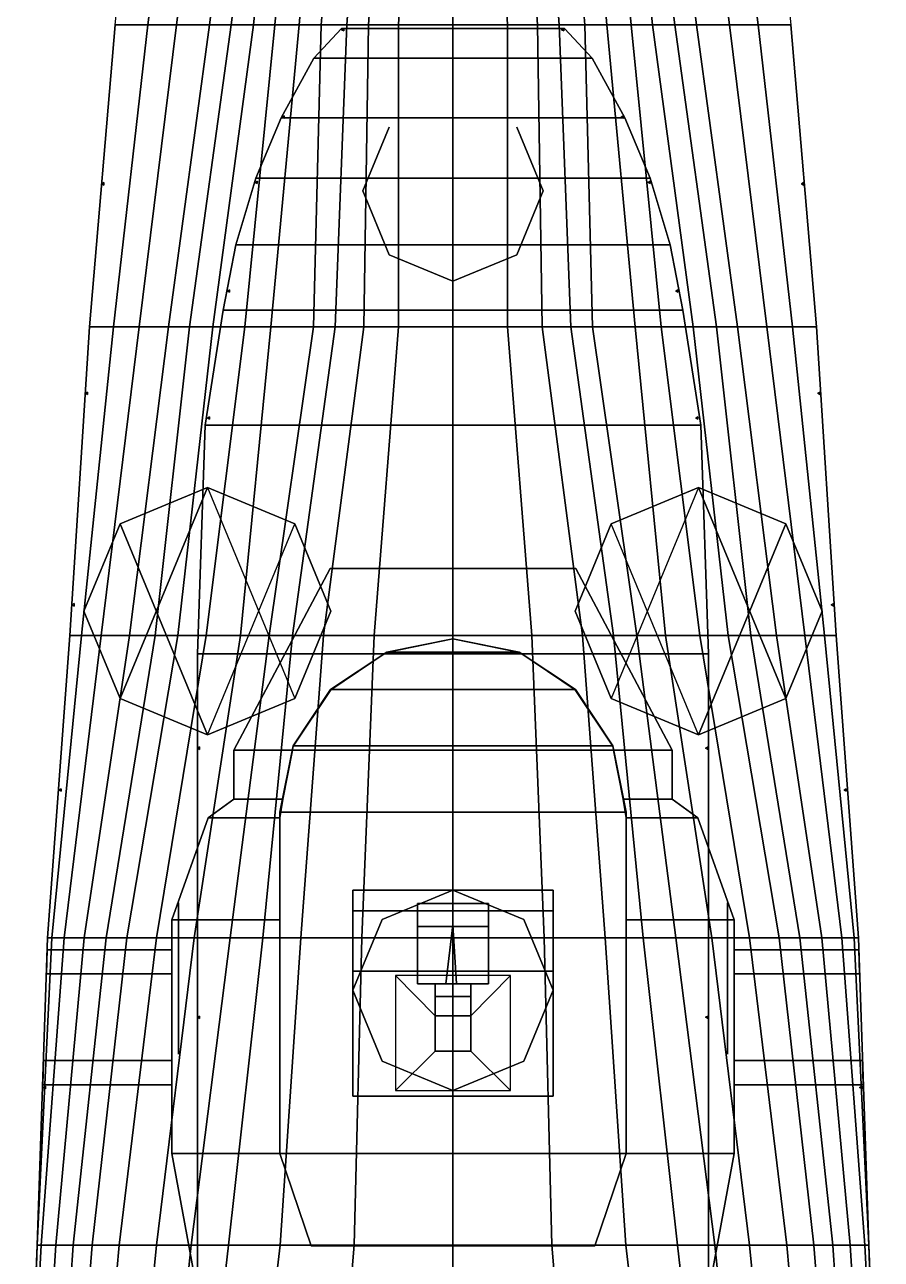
# Model space of a CAD drawing. Extents: x -6 to 6, y -57 to 57.
# Drawn here: x -6.04 to 6.04, y 16.79 to 34.18 of the extents above; entities that cross this region are included whole.
import ezdxf

# ---------------------------------------------------------------- set-up
doc = ezdxf.new("R2010")
doc.units = 0
doc.layers.get('0').update_dxf_attribs({"linetype": 'CONTINUOUS'})

msp = doc.modelspace()

# ---------------------------------------------------------------- linework, layer by layer
for points in [[(-4.317, 38.469, 5.291), (-3.747, 38.469, 4.002), (-4.301, 34.182, 4.002), (-4.762, 34.182, 5.058)], [(-3.747, 38.469, 4.002), (-3.339, 38.469, 2.879), (-3.898, 34.182, 2.879), (-4.301, 34.182, 4.002)], [(-3.339, 38.469, 2.879), (-2.888, 38.469, 1.285), (-3.432, 34.182, 1.285), (-3.898, 34.182, 2.879)], [(-2.888, 38.469, 1.285), (-2.578, 38.469, -0.066), (-3.126, 34.182, -0.066), (-3.432, 34.182, 1.285)], [(-2.578, 38.469, -0.066), (-2.355, 38.469, -0.987), (-2.811, 34.182, -0.987), (-3.126, 34.182, -0.066)], [(-2.355, 38.469, -0.987), (-2.081, 38.469, -1.826), (-2.51, 34.182, -1.826), (-2.811, 34.182, -0.987)], [(-2.081, 38.469, -1.826), (-1.791, 38.469, -2.421), (-2.169, 34.182, -2.421), (-2.51, 34.182, -1.826)], [(-1.791, 38.469, -2.421), (-1.501, 38.469, -2.902), (-1.858, 34.182, -2.902), (-2.169, 34.182, -2.421)], [(-1.501, 38.469, -2.902), (-1.185, 38.469, -3.275), (-1.496, 34.182, -3.275), (-1.858, 34.182, -2.902)], [(-1.185, 38.469, -3.275), (-0.911, 38.469, -3.534), (-1.19, 34.182, -3.534), (-1.496, 34.182, -3.275)], [(-0.911, 38.469, -3.534), (-0.543, 38.469, -3.798), (-0.766, 34.182, -3.798), (-1.19, 34.182, -3.534)], [(0, 34.182, -3.974), (-0.766, 34.182, -3.798), (-0.543, 38.469, -3.798), (0, 38.469, -3.974)], [(0, 38.469, -3.974), (0.543, 38.469, -3.798), (0.766, 34.182, -3.798), (0, 34.182, -3.974)], [(1.19, 34.182, -3.534), (0.766, 34.182, -3.798), (0.543, 38.469, -3.798), (0.911, 38.469, -3.534)], [(1.496, 34.182, -3.275), (1.19, 34.182, -3.534), (0.911, 38.469, -3.534), (1.185, 38.469, -3.275)], [(1.858, 34.182, -2.902), (1.496, 34.182, -3.275), (1.185, 38.469, -3.275), (1.501, 38.469, -2.902)], [(2.169, 34.182, -2.421), (1.858, 34.182, -2.902), (1.501, 38.469, -2.902), (1.791, 38.469, -2.421)], [(2.51, 34.182, -1.826), (2.169, 34.182, -2.421), (1.791, 38.469, -2.421), (2.081, 38.469, -1.826)], [(2.811, 34.182, -0.987), (2.51, 34.182, -1.826), (2.081, 38.469, -1.826), (2.355, 38.469, -0.987)], [(3.126, 34.182, -0.066), (2.811, 34.182, -0.987), (2.355, 38.469, -0.987), (2.578, 38.469, -0.066)], [(3.432, 34.182, 1.285), (3.126, 34.182, -0.066), (2.578, 38.469, -0.066), (2.888, 38.469, 1.285)], [(3.898, 34.182, 2.879), (3.432, 34.182, 1.285), (2.888, 38.469, 1.285), (3.339, 38.469, 2.879)], [(4.301, 34.182, 4.002), (3.898, 34.182, 2.879), (3.339, 38.469, 2.879), (3.747, 38.469, 4.002)], [(4.762, 34.182, 5.058), (4.301, 34.182, 4.002), (3.747, 38.469, 4.002), (4.317, 38.469, 5.291)], [(-4.762, 34.182, 5.058), (-4.301, 34.182, 4.002), (-4.783, 29.924, 4.002), (-5.124, 29.924, 4.846)], [(4.762, 34.182, 5.058), (-4.762, 34.182, 5.058), (-5.124, 29.924, 4.846), (5.124, 29.924, 4.846)], [(-4.301, 34.182, 4.002), (-3.898, 34.182, 2.879), (-4.42, 29.924, 2.879), (-4.783, 29.924, 4.002)], [(-3.898, 34.182, 2.879), (-3.432, 34.182, 1.285), (-4.011, 29.924, 1.285), (-4.42, 29.924, 2.879)], [(-3.432, 34.182, 1.285), (-3.126, 34.182, -0.066), (-3.711, 29.924, -0.066), (-4.011, 29.924, 1.285)], [(-3.126, 34.182, -0.066), (-2.811, 34.182, -0.987), (-3.385, 29.924, -0.987), (-3.711, 29.924, -0.066)], [(-2.811, 34.182, -0.987), (-2.51, 34.182, -1.826), (-2.935, 29.924, -1.826), (-3.385, 29.924, -0.987)], [(-2.51, 34.182, -1.826), (-2.169, 34.182, -2.421), (-2.567, 29.924, -2.421), (-2.935, 29.924, -1.826)], [(-2.169, 34.182, -2.421), (-1.858, 34.182, -2.902), (-1.967, 29.924, -3.027), (-2.567, 29.924, -2.421)], [(-1.858, 34.182, -2.902), (-1.496, 34.182, -3.275), (-1.661, 29.924, -3.275), (-1.967, 29.924, -3.027)], [(-1.57, 34.13, 7.11), (-1.57, 34.13, 5.05), (-1.96, 33.71, 5.03), (-1.96, 33.71, 7.11)], [(1.96, 33.71, 7.11), (1.57, 34.13, 7.11), (-1.57, 34.13, 7.11), (-1.96, 33.71, 7.11)], [(-1.496, 34.182, -3.275), (-1.19, 34.182, -3.534), (-1.258, 29.924, -3.534), (-1.661, 29.924, -3.275)], [(1.57, 34.13, 7.11), (1.57, 34.13, 5.05), (-1.57, 34.13, 5.05), (-1.57, 34.13, 7.11)], [(-1.54, 34.127, 7.11), (-1.57, 34.11, 7.11), (-1.57, 34.11, 8.11), (-1.54, 34.127, 8.11)], [(-1.57, 34.11, 7.11), (-1.54, 34.093, 7.11), (-1.54, 34.093, 8.11), (-1.57, 34.11, 8.11)], [(-1.54, 34.093, 7.11), (-1.54, 34.127, 7.11), (-1.54, 34.127, 8.11), (-1.54, 34.093, 8.11)], [(-1.19, 34.182, -3.534), (-0.766, 34.182, -3.798), (-0.766, 29.924, -3.798), (-1.258, 29.924, -3.534)], [(0, 29.924, -3.974), (-0.766, 29.924, -3.798), (-0.766, 34.182, -3.798), (0, 34.182, -3.974)], [(0, 34.182, -3.974), (0.766, 34.182, -3.798), (0.766, 29.924, -3.798), (0, 29.924, -3.974)], [(1.258, 29.924, -3.534), (0.766, 29.924, -3.798), (0.766, 34.182, -3.798), (1.19, 34.182, -3.534)], [(1.661, 29.924, -3.275), (1.258, 29.924, -3.534), (1.19, 34.182, -3.534), (1.496, 34.182, -3.275)], [(1.967, 29.924, -3.027), (1.661, 29.924, -3.275), (1.496, 34.182, -3.275), (1.858, 34.182, -2.902)], [(1.56, 34.127, 7.11), (1.53, 34.11, 7.11), (1.53, 34.11, 8.11), (1.56, 34.127, 8.11)], [(1.53, 34.11, 7.11), (1.56, 34.093, 7.11), (1.56, 34.093, 8.11), (1.53, 34.11, 8.11)], [(1.56, 34.093, 7.11), (1.56, 34.127, 7.11), (1.56, 34.127, 8.11), (1.56, 34.093, 8.11)], [(1.96, 33.71, 5.03), (1.57, 34.13, 5.05), (1.57, 34.13, 7.11), (1.96, 33.71, 7.11)], [(2.567, 29.924, -2.421), (1.967, 29.924, -3.027), (1.858, 34.182, -2.902), (2.169, 34.182, -2.421)], [(2.935, 29.924, -1.826), (2.567, 29.924, -2.421), (2.169, 34.182, -2.421), (2.51, 34.182, -1.826)], [(3.385, 29.924, -0.987), (2.935, 29.924, -1.826), (2.51, 34.182, -1.826), (2.811, 34.182, -0.987)], [(3.711, 29.924, -0.066), (3.385, 29.924, -0.987), (2.811, 34.182, -0.987), (3.126, 34.182, -0.066)], [(4.011, 29.924, 1.285), (3.711, 29.924, -0.066), (3.126, 34.182, -0.066), (3.432, 34.182, 1.285)], [(4.42, 29.924, 2.879), (4.011, 29.924, 1.285), (3.432, 34.182, 1.285), (3.898, 34.182, 2.879)], [(4.783, 29.924, 4.002), (4.42, 29.924, 2.879), (3.898, 34.182, 2.879), (4.301, 34.182, 4.002)], [(5.124, 29.924, 4.846), (4.783, 29.924, 4.002), (4.301, 34.182, 4.002), (4.762, 34.182, 5.058)], [(2.42, 32.87, 7.11), (1.96, 33.71, 7.11), (-1.96, 33.71, 7.11), (-2.42, 32.87, 7.11)], [(-1.96, 33.71, 7.11), (-1.96, 33.71, 5.03), (-2.42, 32.87, 4.99), (-2.42, 32.87, 7.11)], [(2.42, 32.87, 4.99), (1.96, 33.71, 5.03), (1.96, 33.71, 7.11), (2.42, 32.87, 7.11)], [(-2.38, 32.897, 7.11), (-2.41, 32.88, 7.11), (-2.41, 32.88, 8.11), (-2.38, 32.897, 8.11)], [(-2.41, 32.88, 7.11), (-2.38, 32.863, 7.11), (-2.38, 32.863, 8.11), (-2.41, 32.88, 8.11)], [(-2.38, 32.863, 7.11), (-2.38, 32.897, 7.11), (-2.38, 32.897, 8.11), (-2.38, 32.863, 8.11)], [(2.4, 32.897, 7.11), (2.37, 32.88, 7.11), (2.37, 32.88, 8.11), (2.4, 32.897, 8.11)], [(2.37, 32.88, 7.11), (2.4, 32.863, 7.11), (2.4, 32.863, 8.11), (2.37, 32.88, 8.11)], [(2.4, 32.863, 7.11), (2.4, 32.897, 7.11), (2.4, 32.897, 8.11), (2.4, 32.863, 8.11)], [(2.78, 32.02, 7.11), (2.42, 32.87, 7.11), (-2.42, 32.87, 7.11), (-2.78, 32.02, 7.11)], [(-2.42, 32.87, 7.11), (-2.42, 32.87, 4.99), (-2.78, 32.02, 4.95), (-2.78, 32.02, 7.11)], [(-0.898, 32.738, 7.11), (-1.27, 31.84, 7.08), (-1.27, 31.84, 7.11), (-0.898, 32.738, 7.11)], [(1.27, 31.84, 7.08), (0.898, 32.738, 7.11), (0.898, 32.738, 7.11), (1.27, 31.84, 7.11)], [(2.78, 32.02, 4.95), (2.42, 32.87, 4.99), (2.42, 32.87, 7.11), (2.78, 32.02, 7.11)], [(3.06, 31.08, 7.04), (2.78, 32.02, 7.11), (-2.78, 32.02, 7.11), (-3.06, 31.08, 7.04)], [(-2.78, 32.02, 7.11), (-2.78, 32.02, 4.95), (-3.06, 31.08, 4.9), (-3.06, 31.08, 7.04)], [(3.06, 31.08, 4.9), (2.78, 32.02, 4.95), (2.78, 32.02, 7.11), (3.06, 31.08, 7.04)], [(-4.92, 31.957, 4.94), (-4.95, 31.94, 4.94), (-4.95, 31.94, 5.94), (-4.92, 31.957, 5.94)], [(-4.95, 31.94, 4.94), (-4.92, 31.923, 4.94), (-4.92, 31.923, 5.94), (-4.95, 31.94, 5.94)], [(-4.92, 31.923, 4.94), (-4.92, 31.957, 4.94), (-4.92, 31.957, 5.94), (-4.92, 31.923, 5.94)], [(-2.76, 31.977, 7.1), (-2.79, 31.96, 7.1), (-2.79, 31.96, 8.1), (-2.76, 31.977, 8.1)], [(-2.79, 31.96, 7.1), (-2.76, 31.943, 7.1), (-2.76, 31.943, 8.1), (-2.79, 31.96, 8.1)], [(-2.76, 31.943, 7.1), (-2.76, 31.977, 7.1), (-2.76, 31.977, 8.1), (-2.76, 31.943, 8.1)], [(-1.27, 31.84, 7.08), (-0.898, 30.942, 7.03), (-0.898, 30.942, 7.11), (-1.27, 31.84, 7.11)], [(0.898, 30.942, 7.03), (1.27, 31.84, 7.08), (1.27, 31.84, 7.11), (0.898, 30.942, 7.11)], [(2.78, 31.977, 7.1), (2.75, 31.96, 7.1), (2.75, 31.96, 8.1), (2.78, 31.977, 8.1)], [(2.75, 31.96, 7.1), (2.78, 31.943, 7.1), (2.78, 31.943, 8.1), (2.75, 31.96, 8.1)], [(2.78, 31.943, 7.1), (2.78, 31.977, 7.1), (2.78, 31.977, 8.1), (2.78, 31.943, 8.1)], [(4.94, 31.957, 4.94), (4.91, 31.94, 4.94), (4.91, 31.94, 5.94), (4.94, 31.957, 5.94)], [(4.91, 31.94, 4.94), (4.94, 31.923, 4.94), (4.94, 31.923, 5.94), (4.91, 31.94, 5.94)], [(4.94, 31.923, 4.94), (4.94, 31.957, 4.94), (4.94, 31.957, 5.94), (4.94, 31.923, 5.94)], [(3.24, 30.16, 7), (3.06, 31.08, 7.04), (-3.06, 31.08, 7.04), (-3.24, 30.16, 7)], [(-3.06, 31.08, 7.04), (-3.06, 31.08, 4.9), (-3.24, 30.16, 4.85), (-3.24, 30.16, 7)], [(3.24, 30.16, 4.85), (3.06, 31.08, 4.9), (3.06, 31.08, 7.04), (3.24, 30.16, 7)], [(-0.898, 30.942, 7.03), (0, 30.57, 7.01), (0, 30.57, 7.11), (-0.898, 30.942, 7.11)], [(0, 30.57, 7.01), (0.898, 30.942, 7.03), (0.898, 30.942, 7.11), (0, 30.57, 7.11)], [(-3.15, 30.447, 7.01), (-3.18, 30.43, 7.01), (-3.18, 30.43, 8.01), (-3.15, 30.447, 8.01)], [(-3.15, 30.413, 7.01), (-3.15, 30.447, 7.01), (-3.15, 30.447, 8.01), (-3.15, 30.413, 8.01)], [(3.17, 30.447, 7.01), (3.14, 30.43, 7.01), (3.14, 30.43, 8.01), (3.17, 30.447, 8.01)], [(3.17, 30.413, 7.01), (3.17, 30.447, 7.01), (3.17, 30.447, 8.01), (3.17, 30.413, 8.01)], [(-3.18, 30.43, 7.01), (-3.15, 30.413, 7.01), (-3.15, 30.413, 8.01), (-3.18, 30.43, 8.01)], [(3.14, 30.43, 7.01), (3.17, 30.413, 7.01), (3.17, 30.413, 8.01), (3.14, 30.43, 8.01)], [(3.49, 28.54, 6.92), (3.24, 30.16, 7), (-3.24, 30.16, 7), (-3.49, 28.54, 6.92)], [(-3.24, 30.16, 7), (-3.24, 30.16, 4.85), (-3.49, 28.54, 4.78), (-3.49, 28.54, 6.92)], [(3.49, 28.54, 4.78), (3.24, 30.16, 4.85), (3.24, 30.16, 7), (3.49, 28.54, 6.92)], [(-5.124, 29.924, 4.846), (-4.783, 29.924, 4.002), (-5.233, 25.577, 3.469), (-5.399, 25.577, 4.649)], [(5.124, 29.924, 4.846), (-5.124, 29.924, 4.846), (-5.399, 25.577, 4.649), (5.399, 25.577, 4.649)], [(-4.783, 29.924, 4.002), (-4.42, 29.924, 2.879), (-4.959, 25.577, 1.963), (-5.233, 25.577, 3.469)], [(-4.42, 29.924, 2.879), (-4.011, 29.924, 1.285), (-4.56, 25.577, 0.4), (-4.959, 25.577, 1.963)], [(-4.011, 29.924, 1.285), (-3.711, 29.924, -0.066), (-4.198, 25.577, -0.708), (-4.56, 25.577, 0.4)], [(-3.711, 29.924, -0.066), (-3.385, 29.924, -0.987), (-3.877, 25.577, -1.432), (-4.198, 25.577, -0.708)], [(-3.385, 29.924, -0.987), (-2.935, 29.924, -1.826), (-3.478, 25.577, -2.111), (-3.877, 25.577, -1.432)], [(-2.935, 29.924, -1.826), (-2.567, 29.924, -2.421), (-2.992, 25.577, -2.67), (-3.478, 25.577, -2.111)], [(-2.567, 29.924, -2.421), (-1.967, 29.924, -3.027), (-2.588, 25.577, -3.027), (-2.992, 25.577, -2.67)], [(-1.967, 29.924, -3.027), (-1.661, 29.924, -3.275), (-2.262, 25.577, -3.275), (-2.588, 25.577, -3.027)], [(-1.661, 29.924, -3.275), (-1.258, 29.924, -3.534), (-1.827, 25.577, -3.534), (-2.262, 25.577, -3.275)], [(-1.258, 29.924, -3.534), (-0.766, 29.924, -3.798), (-1.113, 25.577, -3.798), (-1.827, 25.577, -3.534)], [(0, 25.577, -3.974), (-1.113, 25.577, -3.798), (-0.766, 29.924, -3.798), (0, 29.924, -3.974)], [(0, 29.924, -3.974), (0.766, 29.924, -3.798), (1.113, 25.577, -3.798), (0, 25.577, -3.974)], [(1.827, 25.577, -3.534), (1.113, 25.577, -3.798), (0.766, 29.924, -3.798), (1.258, 29.924, -3.534)], [(2.262, 25.577, -3.275), (1.827, 25.577, -3.534), (1.258, 29.924, -3.534), (1.661, 29.924, -3.275)], [(2.588, 25.577, -3.027), (2.262, 25.577, -3.275), (1.661, 29.924, -3.275), (1.967, 29.924, -3.027)], [(2.992, 25.577, -2.67), (2.588, 25.577, -3.027), (1.967, 29.924, -3.027), (2.567, 29.924, -2.421)], [(3.478, 25.577, -2.111), (2.992, 25.577, -2.67), (2.567, 29.924, -2.421), (2.935, 29.924, -1.826)], [(3.877, 25.577, -1.432), (3.478, 25.577, -2.111), (2.935, 29.924, -1.826), (3.385, 29.924, -0.987)], [(4.198, 25.577, -0.708), (3.877, 25.577, -1.432), (3.385, 29.924, -0.987), (3.711, 29.924, -0.066)], [(4.56, 25.577, 0.4), (4.198, 25.577, -0.708), (3.711, 29.924, -0.066), (4.011, 29.924, 1.285)], [(4.959, 25.577, 1.963), (4.56, 25.577, 0.4), (4.011, 29.924, 1.285), (4.42, 29.924, 2.879)], [(5.233, 25.577, 3.469), (4.959, 25.577, 1.963), (4.42, 29.924, 2.879), (4.783, 29.924, 4.002)], [(5.399, 25.577, 4.649), (5.233, 25.577, 3.469), (4.783, 29.924, 4.002), (5.124, 29.924, 4.846)], [(-5.15, 29.007, 4.8), (-5.18, 28.99, 4.8), (-5.18, 28.99, 5.8), (-5.15, 29.007, 5.8)], [(-5.18, 28.99, 4.8), (-5.15, 28.973, 4.8), (-5.15, 28.973, 5.8), (-5.18, 28.99, 5.8)], [(-5.15, 28.973, 4.8), (-5.15, 29.007, 4.8), (-5.15, 29.007, 5.8), (-5.15, 28.973, 5.8)], [(5.17, 29.007, 4.8), (5.14, 28.99, 4.8), (5.14, 28.99, 5.8), (5.17, 29.007, 5.8)], [(5.14, 28.99, 4.8), (5.17, 28.973, 4.8), (5.17, 28.973, 5.8), (5.14, 28.99, 5.8)], [(5.17, 28.973, 4.8), (5.17, 29.007, 4.8), (5.17, 29.007, 5.8), (5.17, 28.973, 5.8)], [(3.6, 25.32, 6.73), (3.49, 28.54, 6.92), (-3.49, 28.54, 6.92), (-3.6, 25.32, 6.73)], [(-3.49, 28.54, 6.92), (-3.49, 28.54, 4.78), (-3.6, 25.32, 4.63), (-3.6, 25.32, 6.73)], [(-3.43, 28.657, 6.92), (-3.46, 28.64, 6.92), (-3.46, 28.64, 7.92), (-3.43, 28.657, 7.92)], [(-3.46, 28.64, 6.92), (-3.43, 28.623, 6.92), (-3.43, 28.623, 7.92), (-3.46, 28.64, 7.92)], [(-3.43, 28.623, 6.92), (-3.43, 28.657, 6.92), (-3.43, 28.657, 7.92), (-3.43, 28.623, 7.92)], [(3.45, 28.657, 6.92), (3.42, 28.64, 6.92), (3.42, 28.64, 7.92), (3.45, 28.657, 7.92)], [(3.42, 28.64, 6.92), (3.45, 28.623, 6.92), (3.45, 28.623, 7.92), (3.42, 28.64, 7.92)], [(3.45, 28.623, 6.92), (3.45, 28.657, 6.92), (3.45, 28.657, 7.92), (3.45, 28.623, 7.92)], [(3.6, 25.32, 4.63), (3.49, 28.54, 4.78), (3.49, 28.54, 6.92), (3.6, 25.32, 6.73)], [(-4.69, 24.69, 6.71), (-3.46, 27.66, 6.86), (-4.69, 27.15, 6.84), (-5.2, 25.92, 6.77)], [(-3.46, 27.66, 6.86), (-4.69, 27.15, 6.84), (-4.69, 27.15, 7.78), (-3.46, 27.66, 7.78)], [(-4.69, 27.15, 6.84), (-3.46, 27.66, 6.86), (-3.46, 27.66, 7.78), (-4.69, 27.15, 7.78)], [(-3.46, 24.18, 6.7), (-4.69, 27.15, 6.84), (-3.46, 27.66, 6.86), (-2.23, 24.69, 6.71)], [(-3.46, 24.18, 6.7), (-2.23, 27.15, 6.84), (-3.46, 27.66, 6.86), (-4.69, 24.69, 6.71)], [(-2.23, 27.15, 6.84), (-3.46, 27.66, 6.86), (-3.46, 27.66, 7.78), (-2.23, 27.15, 7.78)], [(-3.46, 27.66, 6.86), (-2.23, 27.15, 6.84), (-2.23, 27.15, 7.78), (-3.46, 27.66, 7.78)], [(3.46, 27.66, 6.86), (2.23, 27.15, 6.84), (2.23, 27.15, 7.78), (3.46, 27.66, 7.78)], [(3.46, 24.18, 6.7), (2.23, 27.15, 6.84), (3.46, 27.66, 6.86), (4.69, 24.69, 6.71)], [(2.23, 27.15, 6.84), (3.46, 27.66, 6.86), (3.46, 27.66, 7.78), (2.23, 27.15, 7.78)], [(3.46, 24.18, 6.7), (4.69, 27.15, 6.84), (3.46, 27.66, 6.86), (2.23, 24.69, 6.71)], [(4.69, 27.15, 6.84), (3.46, 27.66, 6.86), (3.46, 27.66, 7.78), (4.69, 27.15, 7.78)], [(4.69, 24.69, 6.71), (3.46, 27.66, 6.86), (4.69, 27.15, 6.84), (5.2, 25.92, 6.77)], [(3.46, 27.66, 6.86), (4.69, 27.15, 6.84), (4.69, 27.15, 7.78), (3.46, 27.66, 7.78)], [(-4.69, 27.15, 6.84), (-5.2, 25.92, 6.77), (-5.2, 25.92, 7.78), (-4.69, 27.15, 7.78)], [(-5.2, 25.92, 6.77), (-4.69, 27.15, 6.84), (-4.69, 27.15, 7.78), (-5.2, 25.92, 7.78)], [(-4.69, 24.69, 6.71), (-5.2, 25.92, 6.77), (-4.69, 27.15, 6.84), (-3.46, 24.18, 6.7)], [(-1.72, 25.92, 6.77), (-2.23, 27.15, 6.84), (-2.23, 27.15, 7.78), (-1.72, 25.92, 7.78)], [(-2.23, 27.15, 6.84), (-1.72, 25.92, 6.77), (-1.72, 25.92, 7.78), (-2.23, 27.15, 7.78)], [(2.23, 27.15, 6.84), (1.72, 25.92, 6.77), (1.72, 25.92, 7.78), (2.23, 27.15, 7.78)], [(1.72, 25.92, 6.77), (2.23, 27.15, 6.84), (2.23, 27.15, 7.78), (1.72, 25.92, 7.78)], [(4.69, 24.69, 6.71), (5.2, 25.92, 6.77), (4.69, 27.15, 6.84), (3.46, 24.18, 6.7)], [(5.2, 25.92, 6.77), (4.69, 27.15, 6.84), (4.69, 27.15, 7.78), (5.2, 25.92, 7.78)], [(4.69, 27.15, 6.84), (5.2, 25.92, 6.77), (5.2, 25.92, 7.78), (4.69, 27.15, 7.78)], [(-5.34, 26.027, 4.66), (-5.37, 26.01, 4.66), (-5.37, 26.01, 5.66), (-5.34, 26.027, 5.66)], [(-5.37, 26.01, 4.66), (-5.34, 25.993, 4.66), (-5.34, 25.993, 5.66), (-5.37, 26.01, 5.66)], [(-5.34, 25.993, 4.66), (-5.34, 26.027, 4.66), (-5.34, 26.027, 5.66), (-5.34, 25.993, 5.66)], [(-5.2, 25.92, 6.77), (-4.69, 24.69, 6.71), (-4.69, 24.69, 7.78), (-5.2, 25.92, 7.78)], [(-4.69, 24.69, 6.71), (-5.2, 25.92, 6.77), (-5.2, 25.92, 7.78), (-4.69, 24.69, 7.78)], [(-2.23, 24.69, 6.71), (-1.72, 25.92, 6.77), (-1.72, 25.92, 7.78), (-2.23, 24.69, 7.78)], [(-1.72, 25.92, 6.77), (-2.23, 24.69, 6.71), (-2.23, 24.69, 7.78), (-1.72, 25.92, 7.78)], [(1.72, 25.92, 6.77), (2.23, 24.69, 6.71), (2.23, 24.69, 7.78), (1.72, 25.92, 7.78)], [(2.23, 24.69, 6.71), (1.72, 25.92, 6.77), (1.72, 25.92, 7.78), (2.23, 24.69, 7.78)], [(4.69, 24.69, 6.71), (5.2, 25.92, 6.77), (5.2, 25.92, 7.78), (4.69, 24.69, 7.78)], [(5.2, 25.92, 6.77), (4.69, 24.69, 6.71), (4.69, 24.69, 7.78), (5.2, 25.92, 7.78)], [(5.36, 26.027, 4.66), (5.33, 26.01, 4.66), (5.33, 26.01, 5.66), (5.36, 26.027, 5.66)], [(5.33, 26.01, 4.66), (5.36, 25.993, 4.66), (5.36, 25.993, 5.66), (5.33, 26.01, 5.66)], [(5.36, 25.993, 4.66), (5.36, 26.027, 4.66), (5.36, 26.027, 5.66), (5.36, 25.993, 5.66)], [(-5.399, 25.577, 4.649), (-5.233, 25.577, 3.469), (-5.652, 21.319, 3.469), (-5.714, 21.319, 4.365)], [(5.399, 25.577, 4.649), (-5.399, 25.577, 4.649), (-5.714, 21.319, 4.365), (5.714, 21.319, 4.365)], [(-5.233, 25.577, 3.469), (-4.959, 25.577, 1.963), (-5.481, 21.319, 1.963), (-5.652, 21.319, 3.469)], [(-4.959, 25.577, 1.963), (-4.56, 25.577, 0.4), (-5.197, 21.319, 0.4), (-5.481, 21.319, 1.963)], [(-4.56, 25.577, 0.4), (-4.198, 25.577, -0.708), (-4.886, 21.319, -0.708), (-5.197, 21.319, 0.4)], [(-4.198, 25.577, -0.708), (-3.877, 25.577, -1.432), (-4.596, 21.319, -1.432), (-4.886, 21.319, -0.708)], [(-3.877, 25.577, -1.432), (-3.478, 25.577, -2.111), (-4.177, 21.319, -2.111), (-4.596, 21.319, -1.432)], [(-3.478, 25.577, -2.111), (-2.992, 25.577, -2.67), (-3.649, 21.319, -2.67), (-4.177, 21.319, -2.111)], [(-2.992, 25.577, -2.67), (-2.588, 25.577, -3.027), (-3.142, 21.319, -3.027), (-3.649, 21.319, -2.67)], [(-2.588, 25.577, -3.027), (-2.262, 25.577, -3.275), (-2.681, 21.319, -3.275), (-3.142, 21.319, -3.027)], [(-2.262, 25.577, -3.275), (-1.827, 25.577, -3.534), (-2.143, 21.319, -3.534), (-2.681, 21.319, -3.275)], [(-1.827, 25.577, -3.534), (-1.113, 25.577, -3.798), (-1.284, 21.319, -3.798), (-2.143, 21.319, -3.534)], [(0, 21.319, -3.974), (-1.284, 21.319, -3.798), (-1.113, 25.577, -3.798), (0, 25.577, -3.974)], [(0, 25.577, -3.974), (1.113, 25.577, -3.798), (1.284, 21.319, -3.798), (0, 21.319, -3.974)], [(2.143, 21.319, -3.534), (1.284, 21.319, -3.798), (1.113, 25.577, -3.798), (1.827, 25.577, -3.534)], [(2.681, 21.319, -3.275), (2.143, 21.319, -3.534), (1.827, 25.577, -3.534), (2.262, 25.577, -3.275)], [(3.142, 21.319, -3.027), (2.681, 21.319, -3.275), (2.262, 25.577, -3.275), (2.588, 25.577, -3.027)], [(3.649, 21.319, -2.67), (3.142, 21.319, -3.027), (2.588, 25.577, -3.027), (2.992, 25.577, -2.67)], [(4.177, 21.319, -2.111), (3.649, 21.319, -2.67), (2.992, 25.577, -2.67), (3.478, 25.577, -2.111)], [(4.596, 21.319, -1.432), (4.177, 21.319, -2.111), (3.478, 25.577, -2.111), (3.877, 25.577, -1.432)], [(4.886, 21.319, -0.708), (4.596, 21.319, -1.432), (3.877, 25.577, -1.432), (4.198, 25.577, -0.708)], [(5.197, 21.319, 0.4), (4.886, 21.319, -0.708), (4.198, 25.577, -0.708), (4.56, 25.577, 0.4)], [(5.481, 21.319, 1.963), (5.197, 21.319, 0.4), (4.56, 25.577, 0.4), (4.959, 25.577, 1.963)], [(5.652, 21.319, 3.469), (5.481, 21.319, 1.963), (4.959, 25.577, 1.963), (5.233, 25.577, 3.469)], [(5.714, 21.319, 4.365), (5.652, 21.319, 3.469), (5.233, 25.577, 3.469), (5.399, 25.577, 4.649)], [(0, 25.53, 6.74), (-0.934, 25.344, 6.72), (-0.934, 25.344, 11.63), (0, 25.53, 11.63)], [(0.934, 25.344, 11.63), (0, 25.53, 11.63), (0, 25.53, 11.63), (-0.934, 25.344, 11.63)], [(0.934, 25.344, 6.72), (0, 25.53, 6.74), (0, 25.53, 11.63), (0.934, 25.344, 11.63)], [(3.6, 16.04, 6.49), (3.6, 25.32, 6.73), (-3.6, 25.32, 6.73), (-3.6, 16.04, 6.49)], [(-3.6, 25.32, 6.73), (-3.6, 25.32, 4.47), (-3.6, 16.04, 4.19), (-3.6, 16.04, 6.49)], [(-0.934, 25.344, 6.72), (-1.725, 24.815, 6.71), (-1.725, 24.815, 11.63), (-0.934, 25.344, 11.63)], [(1.725, 24.815, 11.63), (0.934, 25.344, 11.63), (-0.934, 25.344, 11.63), (-1.725, 24.815, 11.63)], [(1.725, 24.815, 6.71), (0.934, 25.344, 6.72), (0.934, 25.344, 11.63), (1.725, 24.815, 11.63)], [(3.6, 16.04, 4.19), (3.6, 25.32, 4.47), (3.6, 25.32, 6.73), (3.6, 16.04, 6.49)], [(-1.725, 24.815, 6.71), (-2.254, 24.024, 6.69), (-2.254, 24.024, 11.63), (-1.725, 24.815, 11.63)], [(2.254, 24.024, 11.63), (1.725, 24.815, 11.63), (-1.725, 24.815, 11.63), (-2.254, 24.024, 11.63)], [(2.254, 24.024, 6.69), (1.725, 24.815, 6.71), (1.725, 24.815, 11.63), (2.254, 24.024, 11.63)], [(-4.69, 24.69, 6.71), (-3.46, 24.18, 6.7), (-3.46, 24.18, 7.78), (-4.69, 24.69, 7.78)], [(-3.46, 24.18, 6.7), (-4.69, 24.69, 6.71), (-4.69, 24.69, 7.78), (-3.46, 24.18, 7.78)], [(-3.46, 24.18, 6.7), (-2.23, 24.69, 6.71), (-2.23, 24.69, 7.78), (-3.46, 24.18, 7.78)], [(-2.23, 24.69, 6.71), (-3.46, 24.18, 6.7), (-3.46, 24.18, 7.78), (-2.23, 24.69, 7.78)], [(2.23, 24.69, 6.71), (3.46, 24.18, 6.7), (3.46, 24.18, 7.78), (2.23, 24.69, 7.78)], [(3.46, 24.18, 6.7), (2.23, 24.69, 6.71), (2.23, 24.69, 7.78), (3.46, 24.18, 7.78)], [(3.46, 24.18, 6.7), (4.69, 24.69, 6.71), (4.69, 24.69, 7.78), (3.46, 24.18, 7.78)], [(4.69, 24.69, 6.71), (3.46, 24.18, 6.7), (3.46, 24.18, 7.78), (4.69, 24.69, 7.78)], [(-3.57, 24.007, 6.69), (-3.6, 23.99, 6.69), (-3.6, 23.99, 7.69), (-3.57, 24.007, 7.69)], [(-3.57, 23.973, 6.69), (-3.57, 24.007, 6.69), (-3.57, 24.007, 7.69), (-3.57, 23.973, 7.69)], [(-2.254, 24.024, 6.69), (-2.44, 23.09, 6.67), (-2.44, 23.09, 11.63), (-2.254, 24.024, 11.63)], [(2.44, 23.09, 11.63), (2.254, 24.024, 11.63), (-2.254, 24.024, 11.63), (-2.44, 23.09, 11.63)], [(2.44, 23.09, 6.67), (2.254, 24.024, 6.69), (2.254, 24.024, 11.63), (2.44, 23.09, 11.63)], [(3.59, 24.007, 6.69), (3.56, 23.99, 6.69), (3.56, 23.99, 7.69), (3.59, 24.007, 7.69)], [(3.59, 23.973, 6.69), (3.59, 24.007, 6.69), (3.59, 24.007, 7.69), (3.59, 23.973, 7.69)], [(-3.6, 23.99, 6.69), (-3.57, 23.973, 6.69), (-3.57, 23.973, 7.69), (-3.6, 23.99, 7.69)], [(3.56, 23.99, 6.69), (3.59, 23.973, 6.69), (3.59, 23.973, 7.69), (3.56, 23.99, 7.69)], [(-5.52, 23.417, 4.5), (-5.55, 23.4, 4.5), (-5.55, 23.4, 5.5), (-5.52, 23.417, 5.5)], [(-5.55, 23.4, 4.5), (-5.52, 23.383, 4.5), (-5.52, 23.383, 5.5), (-5.55, 23.4, 5.5)], [(-5.52, 23.383, 4.5), (-5.52, 23.417, 4.5), (-5.52, 23.417, 5.5), (-5.52, 23.383, 5.5)], [(5.54, 23.417, 4.5), (5.51, 23.4, 4.5), (5.51, 23.4, 5.5), (5.54, 23.417, 5.5)], [(5.51, 23.4, 4.5), (5.54, 23.383, 4.5), (5.54, 23.383, 5.5), (5.51, 23.4, 5.5)], [(5.54, 23.383, 4.5), (5.54, 23.417, 4.5), (5.54, 23.417, 5.5), (5.54, 23.383, 5.5)], [(-2.44, 23.01, 9.36), (-2.4, 23.27, 9.36), (-3.09, 23.27, 9.36), (-3.45, 23.01, 9.36)], [(-3.45, 23.01, 9.36), (-3.09, 23.27, 9.36), (-2.4, 23.27, 9.36), (-2.44, 23.01, 9.36)], [(-3.45, 23.01, 9.36), (-3.09, 23.27, 9.36), (-3.09, 23.27, 11), (-3.45, 23.01, 11)], [(-3.45, 23.01, 11), (-3.09, 23.27, 11), (-3.09, 23.27, 9.36), (-3.45, 23.01, 9.36)], [(-3.09, 23.27, 9.36), (-2.4, 23.27, 9.36), (-2.4, 23.27, 9.97), (-3.09, 23.27, 9.97)], [(-3.09, 23.27, 9.97), (-2.4, 23.27, 9.97), (-2.4, 23.27, 9.36), (-3.09, 23.27, 9.36)], [(2.44, 23.01, 9.36), (2.4, 23.27, 9.36), (3.09, 23.27, 9.36), (3.45, 23.01, 9.36)], [(3.45, 23.01, 9.36), (3.09, 23.27, 9.36), (2.4, 23.27, 9.36), (2.44, 23.01, 9.36)], [(3.09, 23.27, 9.97), (2.4, 23.27, 9.97), (2.4, 23.27, 9.36), (3.09, 23.27, 9.36)], [(3.09, 23.27, 9.36), (2.4, 23.27, 9.36), (2.4, 23.27, 9.97), (3.09, 23.27, 9.97)], [(3.45, 23.01, 9.36), (3.09, 23.27, 9.36), (3.09, 23.27, 11), (3.45, 23.01, 11)], [(3.45, 23.01, 11), (3.09, 23.27, 11), (3.09, 23.27, 9.36), (3.45, 23.01, 9.36)], [(-2.44, 21.57, 9.36), (-2.44, 23.01, 9.36), (-3.45, 23.01, 9.36), (-3.96, 21.57, 9.36)], [(-3.96, 21.57, 9.36), (-3.45, 23.01, 9.36), (-2.44, 23.01, 9.36), (-2.44, 21.57, 9.36)], [(-3.96, 21.57, 11), (-3.45, 23.01, 11), (-3.45, 23.01, 9.36), (-3.96, 21.57, 9.36)], [(-3.96, 21.57, 9.36), (-3.45, 23.01, 9.36), (-3.45, 23.01, 11), (-3.96, 21.57, 11)], [(2.44, 18.28, 11.63), (2.44, 23.09, 11.63), (-2.44, 23.09, 11.63), (-2.44, 18.28, 11.63)], [(-2.44, 23.09, 11.63), (-2.44, 23.09, 6.67), (-2.44, 18.28, 6.54), (-2.44, 18.28, 11.63)], [(2.44, 18.28, 6.54), (2.44, 23.09, 6.67), (2.44, 23.09, 11.63), (2.44, 18.28, 11.63)], [(2.44, 21.57, 9.36), (2.44, 23.01, 9.36), (3.45, 23.01, 9.36), (3.96, 21.57, 9.36)], [(3.96, 21.57, 9.36), (3.45, 23.01, 9.36), (2.44, 23.01, 9.36), (2.44, 21.57, 9.36)], [(3.96, 21.57, 11), (3.45, 23.01, 11), (3.45, 23.01, 9.36), (3.96, 21.57, 9.36)], [(3.96, 21.57, 9.36), (3.45, 23.01, 9.36), (3.45, 23.01, 11), (3.96, 21.57, 11)], [(-1.41, 21.99, 15.04), (-1.41, 21.99, 14.14), (-1.41, 19.09, 14.14), (-1.41, 19.09, 16.07)], [(1.41, 21.99, 15.04), (1.41, 21.99, 14.14), (-1.41, 21.99, 14.14), (-1.41, 21.99, 15.04)], [(-1.41, 19.09, 14.14), (-1.41, 21.99, 14.14), (1.41, 21.99, 14.14), (1.41, 19.09, 14.14)], [(-1.41, 21.7, 15.56), (-1.41, 21.99, 15.04), (-1.41, 19.09, 16.07), (-1.41, 20.85, 16.07)], [(1.41, 21.7, 15.56), (1.41, 21.99, 15.04), (-1.41, 21.99, 15.04), (-1.41, 21.7, 15.56)], [(0, 21.99, 11.63), (-0.997, 21.577, 11.63), (-0.997, 21.577, 14.14), (0, 21.99, 14.14)], [(0.997, 21.577, 11.63), (0, 21.99, 11.63), (0, 21.99, 14.14), (0.997, 21.577, 14.14)], [(1.41, 19.09, 14.14), (1.41, 21.99, 14.14), (1.41, 21.99, 15.04), (1.41, 19.09, 16.07)], [(1.41, 19.09, 16.07), (1.41, 21.99, 15.04), (1.41, 21.7, 15.56), (1.41, 20.85, 16.07)], [(-3.87, 21.51, 4.37), (-3.87, 21.81, 4.39), (-3.87, 21.81, 9.36), (-3.87, 21.51, 9.36)], [(-3.87, 21.51, 9.36), (-3.87, 21.81, 9.36), (-3.87, 21.81, 4.39), (-3.87, 21.51, 4.37)], [(-3.87, 19.68, 9.36), (-3.87, 19.98, 9.36), (-3.87, 21.81, 6.64), (-3.87, 21.51, 6.63)], [(-3.87, 21.51, 6.63), (-3.87, 21.81, 6.64), (-3.87, 19.98, 9.36), (-3.87, 19.68, 9.36)], [(0.5, 20.67, 17.41), (0.5, 21.8, 16.92), (-0.5, 21.8, 16.92), (-0.5, 20.67, 17.41)], [(-0.5, 20.67, 17.41), (-0.5, 21.8, 16.92), (0.5, 21.8, 16.92), (0.5, 20.67, 17.41)], [(3.87, 19.68, 9.36), (3.87, 19.98, 9.36), (3.87, 21.81, 6.64), (3.87, 21.51, 6.63)], [(3.87, 21.51, 6.63), (3.87, 21.81, 6.64), (3.87, 19.98, 9.36), (3.87, 19.68, 9.36)], [(3.87, 21.51, 9.36), (3.87, 21.81, 9.36), (3.87, 21.81, 4.39), (3.87, 21.51, 4.37)], [(3.87, 21.51, 4.37), (3.87, 21.81, 4.39), (3.87, 21.81, 9.36), (3.87, 21.51, 9.36)], [(-2.44, 18.28, 9.36), (-2.44, 21.57, 9.36), (-3.96, 21.57, 9.36), (-3.96, 18.28, 9.36)], [(-3.96, 18.28, 9.36), (-3.96, 21.57, 9.36), (-2.44, 21.57, 9.36), (-2.44, 18.28, 9.36)], [(-3.96, 18.28, 9.36), (-3.96, 21.57, 9.36), (-3.96, 21.57, 10.82), (-3.96, 18.28, 10.77)], [(-3.96, 18.28, 10.77), (-3.96, 21.57, 10.82), (-3.96, 21.57, 9.36), (-3.96, 18.28, 9.36)], [(1.41, 20.85, 16.07), (1.41, 21.7, 15.56), (-1.41, 21.7, 15.56), (-1.41, 20.85, 16.07)], [(-0.997, 21.577, 11.63), (-1.41, 20.58, 11.63), (-1.41, 20.58, 14.14), (-0.997, 21.577, 14.14)], [(1.41, 20.58, 11.63), (0.997, 21.577, 11.63), (0.997, 21.577, 14.14), (1.41, 20.58, 14.14)], [(3.96, 18.28, 9.36), (3.96, 21.57, 9.36), (2.44, 21.57, 9.36), (2.44, 18.28, 9.36)], [(2.44, 18.28, 9.36), (2.44, 21.57, 9.36), (3.96, 21.57, 9.36), (3.96, 18.28, 9.36)], [(3.96, 18.28, 10.77), (3.96, 21.57, 10.82), (3.96, 21.57, 9.36), (3.96, 18.28, 9.36)], [(3.96, 18.28, 9.36), (3.96, 21.57, 9.36), (3.96, 21.57, 10.82), (3.96, 18.28, 10.77)], [(0.5, 20.67, 18.31), (0.5, 21.48, 19), (-0.5, 21.48, 19), (-0.5, 20.67, 18.31)], [(-0.5, 20.67, 18.31), (-0.5, 21.48, 19), (0.5, 21.48, 19), (0.5, 20.67, 18.31)], [(-0.1, 20.67, 17.96), (0.05, 20.67, 18.047), (0, 21.5, 17.96)], [(0.05, 20.67, 17.873), (-0.1, 20.67, 17.96), (0, 21.5, 17.96)], [(0.05, 20.67, 18.047), (0.05, 20.67, 17.873), (0, 21.5, 17.96)], [(-5.652, 21.319, 3.469), (-5.481, 21.319, 1.963), (-5.802, 16.991, 1.963), (-5.859, 16.991, 3.469)], [(-5.714, 21.319, 4.365), (-5.652, 21.319, 3.469), (-5.859, 16.991, 3.469), (-5.859, 16.991, 4.24)], [(5.714, 21.319, 4.365), (-5.714, 21.319, 4.365), (-5.859, 16.991, 4.24), (5.859, 16.991, 4.24)], [(-5.481, 21.319, 1.963), (-5.197, 21.319, 0.4), (-5.595, 16.991, 0.4), (-5.802, 16.991, 1.963)], [(-5.197, 21.319, 0.4), (-4.886, 21.319, -0.708), (-5.352, 16.991, -0.708), (-5.595, 16.991, 0.4)], [(-4.886, 21.319, -0.708), (-4.596, 21.319, -1.432), (-5.083, 16.991, -1.432), (-5.352, 16.991, -0.708)], [(-4.596, 21.319, -1.432), (-4.177, 21.319, -2.111), (-4.705, 16.991, -2.111), (-5.083, 16.991, -1.432)], [(-4.177, 21.319, -2.111), (-3.649, 21.319, -2.67), (-4.177, 16.991, -2.69), (-4.705, 16.991, -2.111)], [(-3.649, 21.319, -2.67), (-3.142, 21.319, -3.027), (-3.69, 16.991, -3.027), (-4.177, 16.991, -2.69)], [(-3.142, 21.319, -3.027), (-2.681, 21.319, -3.275), (-3.163, 16.991, -3.275), (-3.69, 16.991, -3.027)], [(-2.681, 21.319, -3.275), (-2.143, 21.319, -3.534), (-2.433, 16.991, -3.534), (-3.163, 16.991, -3.275)], [(-2.143, 21.319, -3.534), (-1.284, 21.319, -3.798), (-1.392, 16.991, -3.798), (-2.433, 16.991, -3.534)], [(0, 16.991, -3.974), (-1.392, 16.991, -3.798), (-1.284, 21.319, -3.798), (0, 21.319, -3.974)], [(0, 21.319, -3.974), (1.284, 21.319, -3.798), (1.392, 16.991, -3.798), (0, 16.991, -3.974)], [(2.433, 16.991, -3.534), (1.392, 16.991, -3.798), (1.284, 21.319, -3.798), (2.143, 21.319, -3.534)], [(3.163, 16.991, -3.275), (2.433, 16.991, -3.534), (2.143, 21.319, -3.534), (2.681, 21.319, -3.275)], [(3.69, 16.991, -3.027), (3.163, 16.991, -3.275), (2.681, 21.319, -3.275), (3.142, 21.319, -3.027)], [(4.177, 16.991, -2.69), (3.69, 16.991, -3.027), (3.142, 21.319, -3.027), (3.649, 21.319, -2.67)], [(4.705, 16.991, -2.111), (4.177, 16.991, -2.69), (3.649, 21.319, -2.67), (4.177, 21.319, -2.111)], [(5.083, 16.991, -1.432), (4.705, 16.991, -2.111), (4.177, 21.319, -2.111), (4.596, 21.319, -1.432)], [(5.352, 16.991, -0.708), (5.083, 16.991, -1.432), (4.596, 21.319, -1.432), (4.886, 21.319, -0.708)], [(5.595, 16.991, 0.4), (5.352, 16.991, -0.708), (4.886, 21.319, -0.708), (5.197, 21.319, 0.4)], [(5.802, 16.991, 1.963), (5.595, 16.991, 0.4), (5.197, 21.319, 0.4), (5.481, 21.319, 1.963)], [(5.859, 16.991, 3.469), (5.802, 16.991, 1.963), (5.481, 21.319, 1.963), (5.652, 21.319, 3.469)], [(5.859, 16.991, 4.24), (5.859, 16.991, 3.469), (5.652, 21.319, 3.469), (5.714, 21.319, 4.365)], [(-3.96, 20.81, 9.36), (-3.96, 21.15, 9.36), (-5.72, 21.15, 9.36), (-5.73, 20.81, 9.36)], [(-5.73, 20.81, 9.36), (-5.72, 21.15, 9.36), (-3.96, 21.15, 9.36), (-3.96, 20.81, 9.36)], [(3.96, 20.81, 9.36), (3.96, 21.15, 9.36), (5.72, 21.15, 9.36), (5.73, 20.81, 9.36)], [(5.73, 20.81, 9.36), (5.72, 21.15, 9.36), (3.96, 21.15, 9.36), (3.96, 20.81, 9.36)], [(-1.41, 20.85, 16.07), (-1.41, 19.09, 16.07), (1.41, 19.09, 16.07), (1.41, 20.85, 16.07)], [(-0.25, 20.22, 16.99), (-0.81, 20.79, 16.07), (-0.81, 19.17, 16.07), (-0.25, 19.72, 16.99)], [(0.25, 20.22, 16.99), (0.81, 20.79, 16.07), (-0.81, 20.79, 16.07), (-0.25, 20.22, 16.99)], [(0.81, 19.17, 16.07), (0.81, 20.79, 16.07), (0.25, 20.22, 16.99), (0.25, 19.72, 16.99)], [(-1.41, 20.58, 11.63), (-0.997, 19.583, 11.63), (-0.997, 19.583, 14.14), (-1.41, 20.58, 14.14)], [(-0.5, 20.67, 18.31), (-0.5, 20.67, 17.41), (0.5, 20.67, 17.41), (0.5, 20.67, 18.31)], [(0.5, 20.67, 18.31), (0.5, 20.67, 17.41), (-0.5, 20.67, 17.41), (-0.5, 20.67, 18.31)], [(-0.25, 20.67, 18.31), (-0.25, 20.67, 17.41), (-0.25, 20.49, 17.41), (-0.25, 20.49, 18)], [(0.25, 20.49, 18), (0.25, 20.67, 18.31), (-0.25, 20.67, 18.31), (-0.25, 20.49, 18)], [(-0.25, 20.49, 17.41), (-0.25, 20.67, 17.41), (0.25, 20.67, 17.41), (0.25, 20.49, 17.41)], [(0.25, 20.49, 17.41), (0.25, 20.67, 17.41), (0.25, 20.67, 18.31), (0.25, 20.49, 18)], [(0.997, 19.583, 11.63), (1.41, 20.58, 11.63), (1.41, 20.58, 14.14), (0.997, 19.583, 14.14)], [(-0.25, 20.49, 17.41), (-0.25, 20.22, 16.99), (-0.25, 19.72, 16.99), (-0.25, 20.49, 18)], [(0.25, 20.49, 17.41), (0.25, 20.22, 16.99), (-0.25, 20.22, 16.99), (-0.25, 20.49, 17.41)], [(-0.25, 20.49, 18), (-0.25, 19.72, 16.99), (0.25, 19.72, 16.99), (0.25, 20.49, 18)], [(0.25, 19.72, 16.99), (0.25, 20.22, 16.99), (0.25, 20.49, 17.41), (0.25, 20.49, 18)], [(-3.57, 20.217, 6.59), (-3.6, 20.2, 6.59), (-3.6, 20.2, 7.59), (-3.57, 20.217, 7.59)], [(-3.6, 20.2, 6.59), (-3.57, 20.183, 6.59), (-3.57, 20.183, 7.59), (-3.6, 20.2, 7.59)], [(-3.57, 20.183, 6.59), (-3.57, 20.217, 6.59), (-3.57, 20.217, 7.59), (-3.57, 20.183, 7.59)], [(3.59, 20.217, 6.59), (3.56, 20.2, 6.59), (3.56, 20.2, 7.59), (3.59, 20.217, 7.59)], [(3.56, 20.2, 6.59), (3.59, 20.183, 6.59), (3.59, 20.183, 7.59), (3.56, 20.2, 7.59)], [(3.59, 20.183, 6.59), (3.59, 20.217, 6.59), (3.59, 20.217, 7.59), (3.59, 20.183, 7.59)], [(-3.87, 19.68, 4.31), (-3.87, 19.98, 4.32), (-3.87, 19.98, 9.36), (-3.87, 19.68, 9.36)], [(-3.87, 19.68, 9.36), (-3.87, 19.98, 9.36), (-3.87, 19.98, 4.32), (-3.87, 19.68, 4.31)], [(3.87, 19.68, 4.31), (3.87, 19.98, 4.32), (3.87, 19.98, 9.36), (3.87, 19.68, 9.36)], [(3.87, 19.68, 9.36), (3.87, 19.98, 9.36), (3.87, 19.98, 4.32), (3.87, 19.68, 4.31)], [(-0.25, 19.72, 16.99), (-0.81, 19.17, 16.07), (0.81, 19.17, 16.07), (0.25, 19.72, 16.99)], [(-3.96, 19.25, 9.36), (-3.96, 19.59, 9.36), (-5.77, 19.59, 9.36), (-5.78, 19.25, 9.36)], [(-5.78, 19.25, 9.36), (-5.77, 19.59, 9.36), (-3.96, 19.59, 9.36), (-3.96, 19.25, 9.36)], [(-0.997, 19.583, 11.63), (0, 19.17, 11.63), (0, 19.17, 14.14), (-0.997, 19.583, 14.14)], [(0, 19.17, 11.63), (0.997, 19.583, 11.63), (0.997, 19.583, 14.14), (0, 19.17, 14.14)], [(3.96, 19.25, 9.36), (3.96, 19.59, 9.36), (5.77, 19.59, 9.36), (5.78, 19.25, 9.36)], [(5.78, 19.25, 9.36), (5.77, 19.59, 9.36), (3.96, 19.59, 9.36), (3.96, 19.25, 9.36)], [(-5.74, 19.227, 4.3), (-5.77, 19.21, 4.3), (-5.77, 19.21, 5.3), (-5.74, 19.227, 5.3)], [(-5.77, 19.21, 4.3), (-5.74, 19.193, 4.3), (-5.74, 19.193, 5.3), (-5.77, 19.21, 5.3)], [(-5.74, 19.193, 4.3), (-5.74, 19.227, 4.3), (-5.74, 19.227, 5.3), (-5.74, 19.193, 5.3)], [(5.76, 19.227, 4.3), (5.73, 19.21, 4.3), (5.73, 19.21, 5.3), (5.76, 19.227, 5.3)], [(5.73, 19.21, 4.3), (5.76, 19.193, 4.3), (5.76, 19.193, 5.3), (5.73, 19.21, 5.3)], [(5.76, 19.193, 4.3), (5.76, 19.227, 4.3), (5.76, 19.227, 5.3), (5.76, 19.193, 5.3)], [(-1.41, 19.09, 16.07), (-1.41, 19.09, 14.14), (1.41, 19.09, 14.14), (1.41, 19.09, 16.07)], [(3.65, 16.6, 9.36), (3.96, 18.28, 9.36), (-3.96, 18.28, 9.36), (-3.65, 16.6, 9.36)], [(-3.65, 16.6, 9.36), (-3.96, 18.28, 9.36), (3.96, 18.28, 9.36), (3.65, 16.6, 9.36)], [(-3.65, 16.6, 10.77), (-3.96, 18.28, 10.77), (-3.96, 18.28, 9.36), (-3.65, 16.6, 9.36)], [(-3.65, 16.6, 9.36), (-3.96, 18.28, 9.36), (-3.96, 18.28, 10.77), (-3.65, 16.6, 10.77)], [(-2.44, 18.28, 11.63), (-2.44, 18.28, 6.54), (-2, 16.98, 6.51), (-2, 16.98, 11.63)], [(2, 16.98, 11.63), (2.44, 18.28, 11.63), (-2.44, 18.28, 11.63), (-2, 16.98, 11.63)], [(2, 16.98, 6.51), (2.44, 18.28, 6.54), (2.44, 18.28, 11.63), (2, 16.98, 11.63)], [(3.65, 16.6, 9.36), (3.96, 18.28, 9.36), (3.96, 18.28, 10.77), (3.65, 16.6, 10.77)], [(3.65, 16.6, 10.77), (3.96, 18.28, 10.77), (3.96, 18.28, 9.36), (3.65, 16.6, 9.36)], [(-5.802, 16.991, 1.963), (-5.595, 16.991, 0.4), (-5.875, 12.594, 0.4), (-6.035, 12.594, 1.963)], [(-5.859, 16.991, 3.469), (-5.802, 16.991, 1.963), (-6.035, 12.594, 1.963), (-6.035, 12.594, 3.624)], [(-5.859, 16.991, 4.24), (-5.859, 16.991, 3.469), (-6.035, 12.594, 3.624), (-5.999, 12.594, 4.023)], [(5.859, 16.991, 4.24), (-5.859, 16.991, 4.24), (-5.999, 12.594, 4.023), (5.999, 12.594, 4.023)], [(-5.595, 16.991, 0.4), (-5.352, 16.991, -0.708), (-5.647, 12.594, -0.754), (-5.875, 12.594, 0.4)], [(-5.352, 16.991, -0.708), (-5.083, 16.991, -1.432), (-5.435, 12.594, -1.432), (-5.647, 12.594, -0.754)], [(-5.083, 16.991, -1.432), (-4.705, 16.991, -2.111), (-5.098, 12.594, -2.111), (-5.435, 12.594, -1.432)], [(-4.705, 16.991, -2.111), (-4.177, 16.991, -2.69), (-4.617, 12.594, -2.69), (-5.098, 12.594, -2.111)], [(-4.177, 16.991, -2.69), (-3.69, 16.991, -3.027), (-4.151, 12.594, -3.027), (-4.617, 12.594, -2.69)], [(-3.69, 16.991, -3.027), (-3.163, 16.991, -3.275), (-3.665, 12.594, -3.275), (-4.151, 12.594, -3.027)], [(-3.163, 16.991, -3.275), (-2.433, 16.991, -3.534), (-2.95, 12.594, -3.534), (-3.665, 12.594, -3.275)], [(-2.433, 16.991, -3.534), (-1.392, 16.991, -3.798), (-1.765, 12.594, -3.798), (-2.95, 12.594, -3.534)], [(-2, 16.98, 11.63), (-2, 16.98, 6.51), (2, 16.98, 6.51), (2, 16.98, 11.63)], [(0, 12.594, -3.974), (-1.765, 12.594, -3.798), (-1.392, 16.991, -3.798), (0, 16.991, -3.974)], [(0, 16.991, -3.974), (1.392, 16.991, -3.798), (1.765, 12.594, -3.798), (0, 12.594, -3.974)], [(2.95, 12.594, -3.534), (1.765, 12.594, -3.798), (1.392, 16.991, -3.798), (2.433, 16.991, -3.534)], [(3.665, 12.594, -3.275), (2.95, 12.594, -3.534), (2.433, 16.991, -3.534), (3.163, 16.991, -3.275)], [(4.151, 12.594, -3.027), (3.665, 12.594, -3.275), (3.163, 16.991, -3.275), (3.69, 16.991, -3.027)], [(4.617, 12.594, -2.69), (4.151, 12.594, -3.027), (3.69, 16.991, -3.027), (4.177, 16.991, -2.69)], [(5.098, 12.594, -2.111), (4.617, 12.594, -2.69), (4.177, 16.991, -2.69), (4.705, 16.991, -2.111)], [(5.435, 12.594, -1.432), (5.098, 12.594, -2.111), (4.705, 16.991, -2.111), (5.083, 16.991, -1.432)], [(5.647, 12.594, -0.754), (5.435, 12.594, -1.432), (5.083, 16.991, -1.432), (5.352, 16.991, -0.708)], [(5.875, 12.594, 0.4), (5.647, 12.594, -0.754), (5.352, 16.991, -0.708), (5.595, 16.991, 0.4)], [(6.035, 12.594, 1.963), (5.875, 12.594, 0.4), (5.595, 16.991, 0.4), (5.802, 16.991, 1.963)], [(6.035, 12.594, 3.624), (6.035, 12.594, 1.963), (5.802, 16.991, 1.963), (5.859, 16.991, 3.469)], [(5.999, 12.594, 4.023), (6.035, 12.594, 3.624), (5.859, 16.991, 3.469), (5.859, 16.991, 4.24)]]:
    msp.add_3dface(points)
at = {"color": 4}
for points in [[(3.09, 23.96, 9.97), (1.73, 26.52, 9.97), (-1.73, 26.52, 9.97), (-3.09, 23.96, 9.97)], [(-3.09, 23.96, 9.97), (-1.73, 26.52, 9.97), (1.73, 26.52, 9.97), (3.09, 23.96, 9.97)], [(-3.09, 23.96, 9.97), (-3.09, 23.96, 11.37), (-1.73, 26.52, 11.37), (-1.73, 26.52, 9.97)], [(-1.73, 26.52, 9.97), (-1.73, 26.52, 11.37), (-3.09, 23.96, 11.37), (-3.09, 23.96, 9.97)], [(1.73, 26.52, 9.97), (1.73, 26.52, 11.37), (-1.73, 26.52, 11.37), (-1.73, 26.52, 9.97)], [(-1.73, 26.52, 9.97), (-1.73, 26.52, 11.37), (1.73, 26.52, 11.37), (1.73, 26.52, 9.97)], [(3.09, 23.96, 9.97), (3.09, 23.96, 11.37), (1.73, 26.52, 11.37), (1.73, 26.52, 9.97)], [(1.73, 26.52, 9.97), (1.73, 26.52, 11.37), (3.09, 23.96, 11.37), (3.09, 23.96, 9.97)], [(-0.94, 25.34, 11.63), (-0.94, 25.34, 13.03), (0, 25.53, 13.03), (0, 25.53, 11.63)], [(0, 25.53, 11.63), (0, 25.53, 13.03), (-0.94, 25.34, 13.03), (-0.94, 25.34, 11.63)], [(0.94, 25.34, 11.63), (0.94, 25.34, 13.03), (0, 25.53, 13.03), (0, 25.53, 11.63)], [(0, 25.53, 11.63), (0, 25.53, 13.03), (0.94, 25.34, 13.03), (0.94, 25.34, 11.63)], [(-1.72, 24.81, 11.63), (-1.72, 24.81, 13.03), (-0.94, 25.34, 13.03), (-0.94, 25.34, 11.63)], [(-0.94, 25.34, 11.63), (-0.94, 25.34, 13.03), (-1.72, 24.81, 13.03), (-1.72, 24.81, 11.63)], [(1.72, 24.81, 11.63), (1.72, 24.81, 13.03), (0.94, 25.34, 13.03), (0.94, 25.34, 11.63)], [(0.94, 25.34, 11.63), (0.94, 25.34, 13.03), (1.72, 24.81, 13.03), (1.72, 24.81, 11.63)], [(-2.25, 24.02, 11.63), (-2.25, 24.02, 13.03), (-1.72, 24.81, 13.03), (-1.72, 24.81, 11.63)], [(-1.72, 24.81, 11.63), (-1.72, 24.81, 13.03), (-2.25, 24.02, 13.03), (-2.25, 24.02, 11.63)], [(1.72, 24.81, 11.63), (1.72, 24.81, 13.03), (2.25, 24.02, 13.03), (2.25, 24.02, 11.63)], [(2.25, 24.02, 11.63), (2.25, 24.02, 13.03), (1.72, 24.81, 13.03), (1.72, 24.81, 11.63)], [(-2.44, 23.09, 11.63), (-2.44, 23.09, 13.03), (-2.25, 24.02, 13.03), (-2.25, 24.02, 11.63)], [(-2.25, 24.02, 11.63), (-2.25, 24.02, 13.03), (-2.44, 23.09, 13.03), (-2.44, 23.09, 11.63)], [(2.44, 23.09, 11.63), (2.44, 23.09, 13.03), (2.25, 24.02, 13.03), (2.25, 24.02, 11.63)], [(2.25, 24.02, 11.63), (2.25, 24.02, 13.03), (2.44, 23.09, 13.03), (2.44, 23.09, 11.63)], [(-2.4, 23.27, 9.97), (-2.26, 23.96, 9.97), (-3.09, 23.96, 9.97), (-3.09, 23.27, 9.97)], [(-3.09, 23.27, 9.97), (-3.09, 23.96, 9.97), (-2.26, 23.96, 9.97), (-2.4, 23.27, 9.97)], [(-3.09, 23.96, 9.97), (-3.09, 23.96, 11.37), (-3.09, 23.27, 11.37), (-3.09, 23.27, 9.97)], [(-3.09, 23.27, 9.97), (-3.09, 23.27, 11.37), (-3.09, 23.96, 11.37), (-3.09, 23.96, 9.97)], [(2.4, 23.27, 9.97), (2.26, 23.96, 9.97), (3.09, 23.96, 9.97), (3.09, 23.27, 9.97)], [(3.09, 23.27, 9.97), (3.09, 23.96, 9.97), (2.26, 23.96, 9.97), (2.4, 23.27, 9.97)], [(3.09, 23.96, 9.97), (3.09, 23.96, 11.37), (3.09, 23.27, 11.37), (3.09, 23.27, 9.97)], [(3.09, 23.27, 9.97), (3.09, 23.27, 11.37), (3.09, 23.96, 11.37), (3.09, 23.96, 9.97)], [(-2.44, 23.09, 11.63), (-2.44, 23.09, 13.03), (-2.44, 18.28, 13.03), (-2.44, 18.28, 11.63)], [(-2.44, 18.28, 11.63), (-2.44, 18.28, 13.03), (-2.44, 23.09, 13.03), (-2.44, 23.09, 11.63)], [(2.44, 23.09, 11.63), (2.44, 23.09, 13.03), (2.44, 18.28, 13.03), (2.44, 18.28, 11.63)], [(2.44, 18.28, 11.63), (2.44, 18.28, 13.03), (2.44, 23.09, 13.03), (2.44, 23.09, 11.63)], [(-2, 16.98, 11.63), (-2, 16.98, 13.03), (-2.44, 18.28, 13.03), (-2.44, 18.28, 11.63)], [(-2.44, 18.28, 11.63), (-2.44, 18.28, 13.03), (-2, 16.98, 13.03), (-2, 16.98, 11.63)], [(2, 16.98, 11.63), (2, 16.98, 13.03), (2.44, 18.28, 13.03), (2.44, 18.28, 11.63)], [(2.44, 18.28, 11.63), (2.44, 18.28, 13.03), (2, 16.98, 13.03), (2, 16.98, 11.63)], [(-2, 16.98, 11.63), (-2, 16.98, 13.03), (2, 16.98, 13.03), (2, 16.98, 11.63)], [(2, 16.98, 11.63), (2, 16.98, 13.03), (-2, 16.98, 13.03), (-2, 16.98, 11.63)]]:
    msp.add_3dface(points, dxfattribs=at)

doc.saveas('drawing.dxf')
